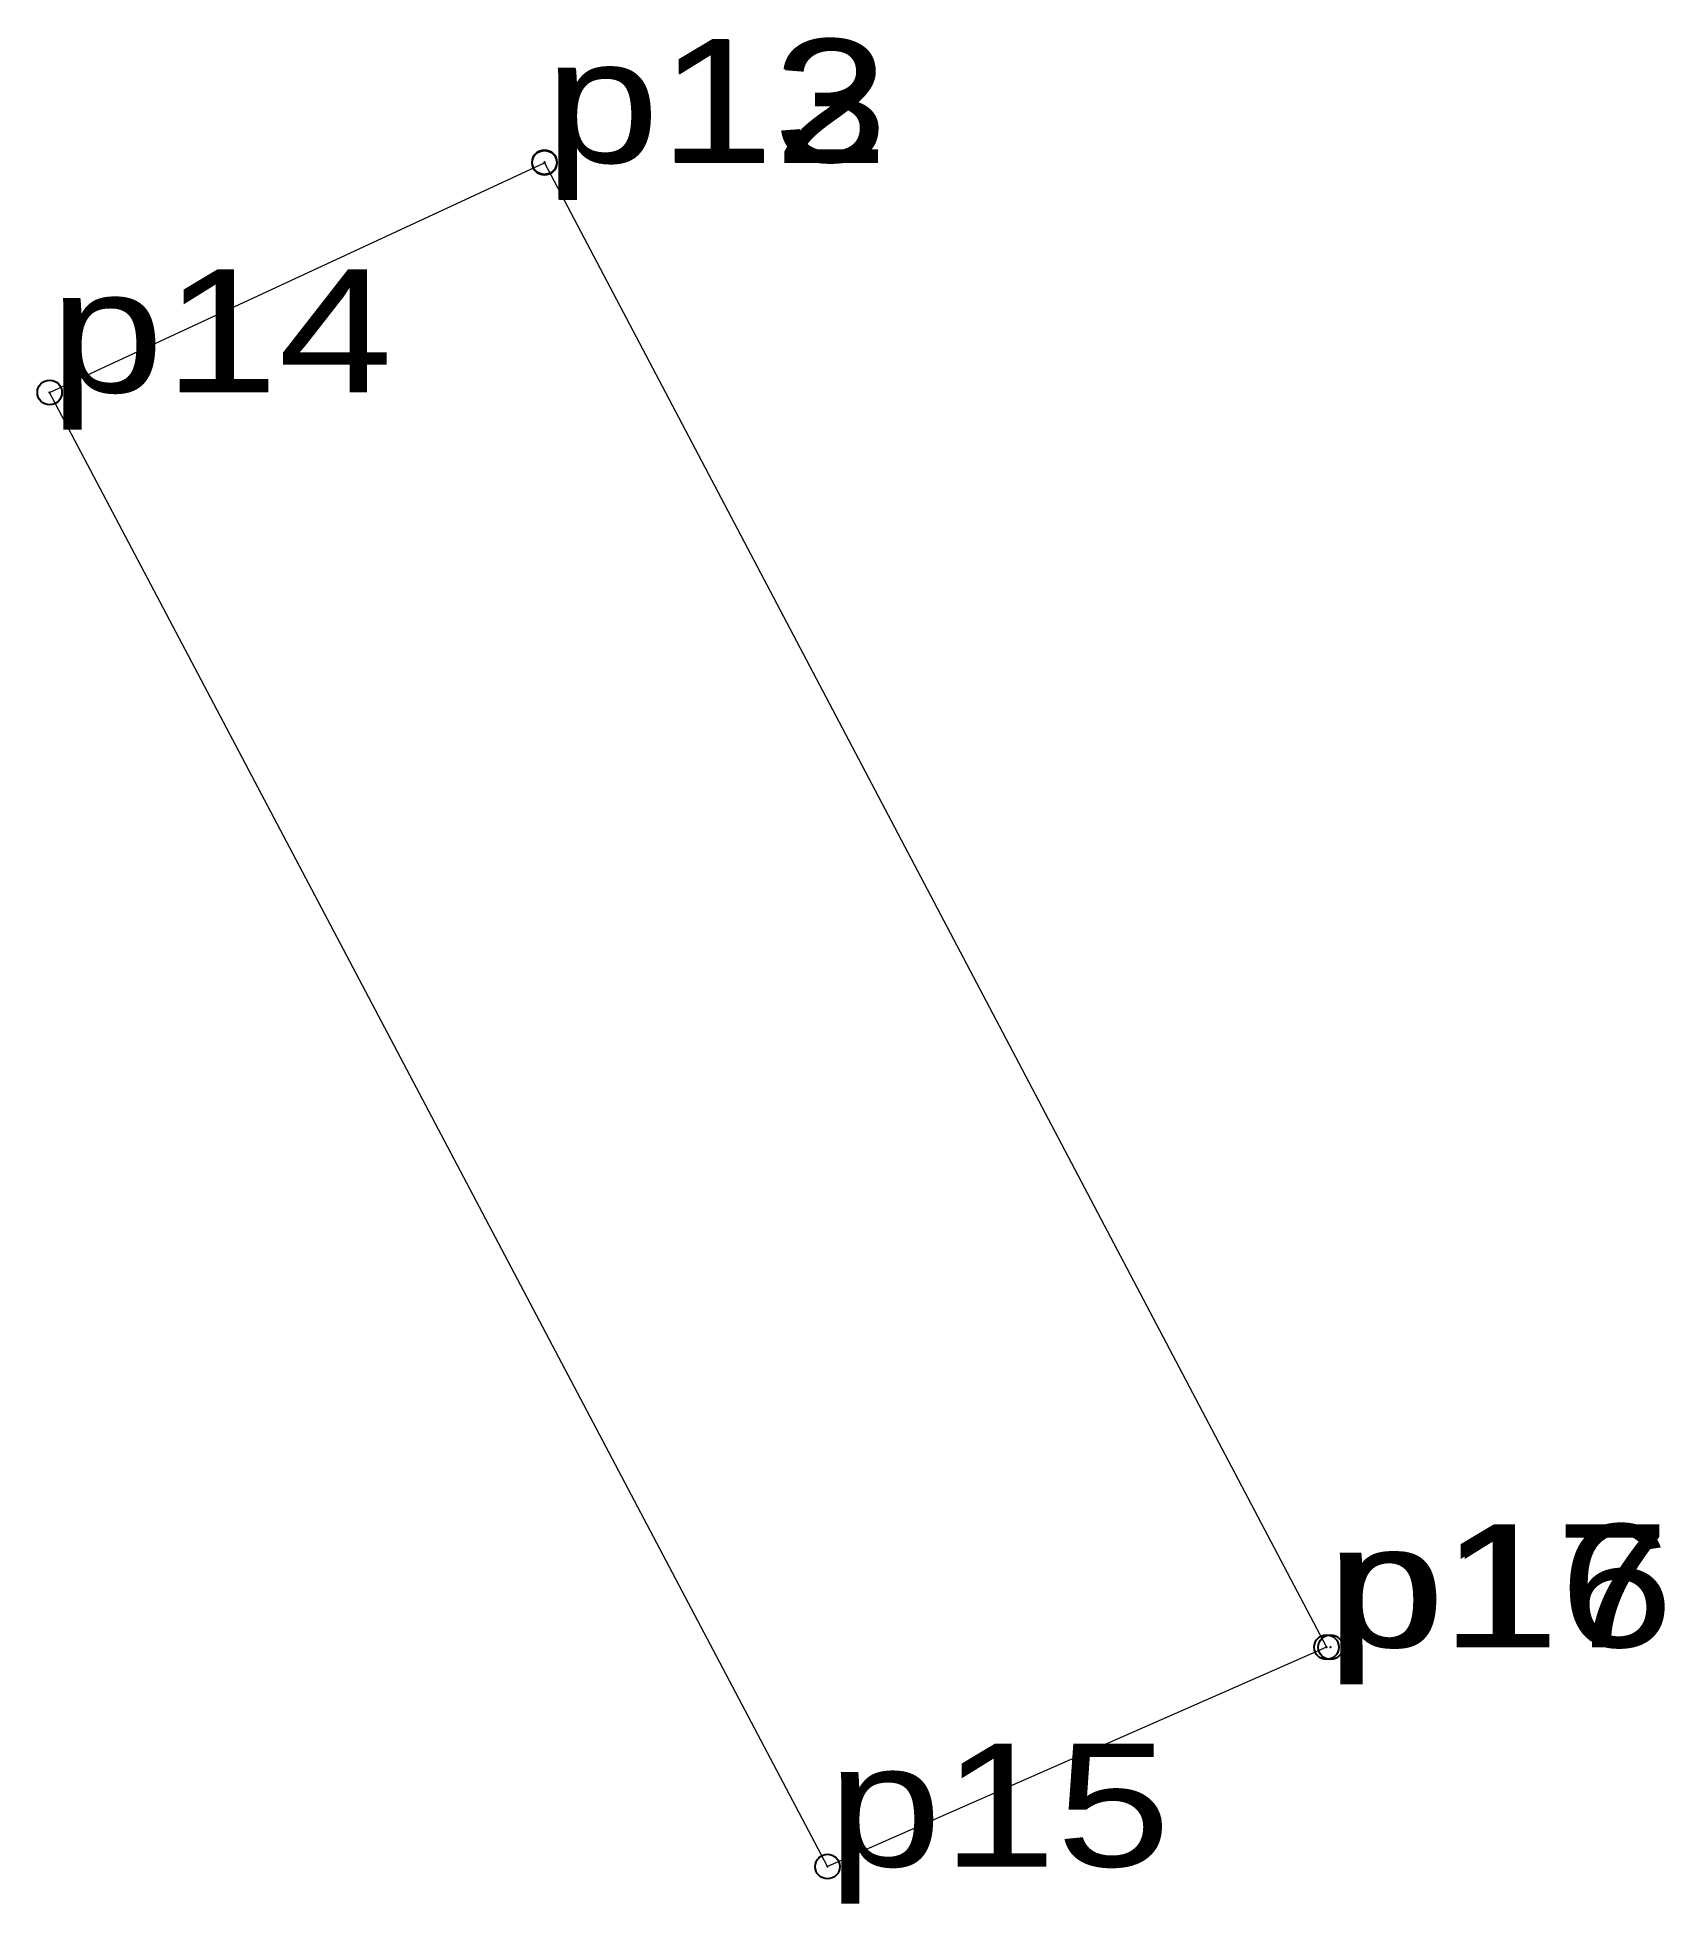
# Model space of a CAD drawing. Header units: metres. Extents: x 536605.6 to 536629.4, y 1836847.9 to 1836875.3.
import ezdxf

# ---------------------------------------------------------------- set-up
doc = ezdxf.new("R2010")
doc.units = ezdxf.units.M
doc.header["$LTSCALE"] = 0.72
doc.header["$PDMODE"] = 32
doc.header["$PDSIZE"] = 0.36
doc.layers.add('10', color=7, linetype='Continuous', lineweight=13)
doc.layers.add('12', color=7, linetype='Continuous')
doc.layers.add('7', color=7, linetype='Continuous')

msp = doc.modelspace()

# ---------------------------------------------------------------- linework, layer by layer
at = {"layer": '10'}
msp.add_lwpolyline([(536605.77, 1836870.06), (536613.01, 1836873.42), (536624.45, 1836851.7), (536617.15, 1836848.49)], close=True, dxfattribs=at)
at = {"layer": '7'}
for p in [(536613.01, 1836873.43), (536613.01, 1836873.42), (536605.77, 1836870.06), (536624.45, 1836851.7), (536624.51, 1836851.7), (536617.15, 1836848.49)]:
    msp.add_point(p, dxfattribs=at)

# ---------------------------------------------------------------- texts
at = {"layer": '12', "width": 1.25}
for s, p in [('p13', (536613.01, 1836873.43)), ('p12', (536613.02, 1836873.42)), ('p14', (536605.77, 1836870.06)), ('p17', (536624.45, 1836851.7)), ('p16', (536624.51, 1836851.7)), ('p15', (536617.15, 1836848.49))]:
    msp.add_text(s, height=1.8, dxfattribs=at).set_placement(p)

doc.saveas('drawing.dxf')
